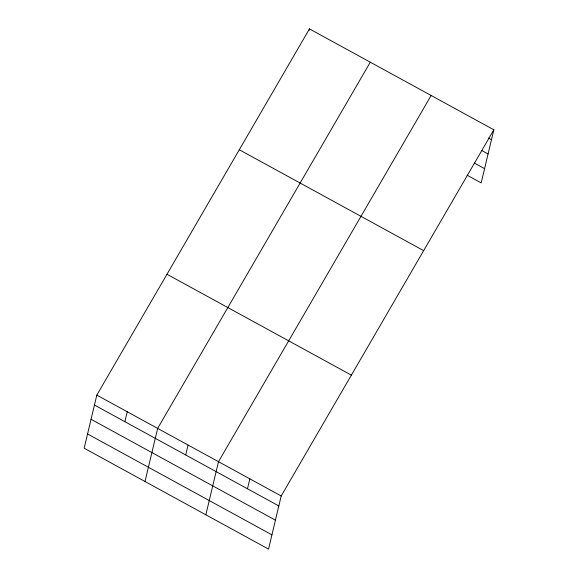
<?xml version="1.0" encoding="UTF-8"?>
<svg xmlns="http://www.w3.org/2000/svg" width="578" height="578" viewBox="0 0 578 578"><rect width="100%" height="100%" fill="white"/><g stroke="black" fill="none" stroke-linecap="round" stroke-linejoin="round"><path stroke-width="0.87" d="M96.815 395.106L84.164 448.21L268.539 549.1L281.19 495.996L493.836 129.79L309.461 28.9L96.815 395.106L281.19 495.996M124.87 421.687L127.239 411.753M145.006 481.503L157.657 428.399L370.303 62.193M185.711 454.98L188.081 445.046M309.071 30.555L309.461 28.9M205.847 514.796L218.498 461.692L431.152 95.486M247.478 488.778L249.848 478.844M493.836 129.79L481.185 182.894L467.082 175.177M488.338 138.005L491.466 139.724M481.806 150.54L488.078 153.972M474.394 163.075L484.581 168.646M239.292 149.745L423.66 250.635M166.991 274.261L351.366 375.144M94.445 405.041L278.82 505.931M91.057 419.288L275.431 520.178M87.56 433.97L271.935 534.852"/></g></svg>
